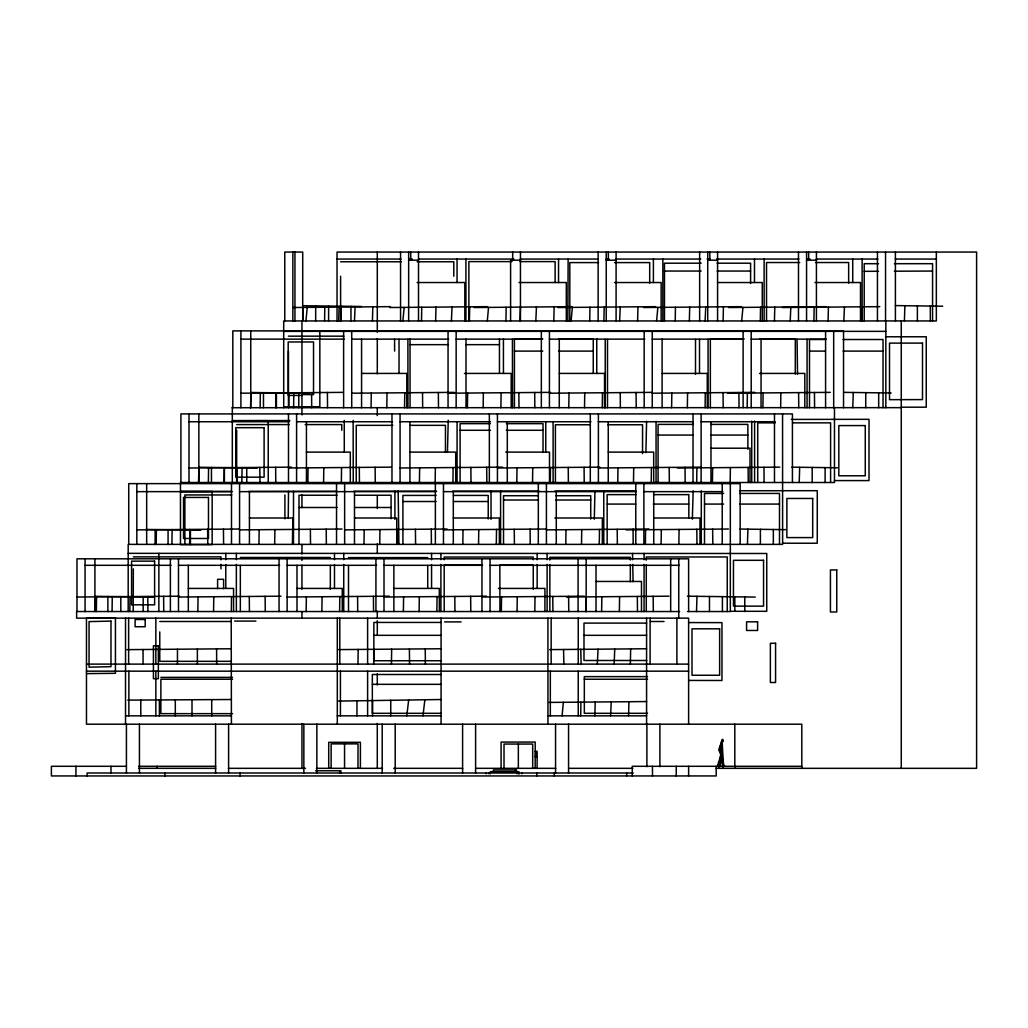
<?xml version="1.0" encoding="UTF-8"?>
<svg xmlns="http://www.w3.org/2000/svg" width="1028" height="1028" viewBox="0 0 1028 1028"><rect width="100%" height="100%" fill="white"/><g stroke="black" fill="none" stroke-linecap="round" stroke-linejoin="round"><path stroke-width="1.5" d="M293.468 544.377L293.52 491.333M644.068 611.544L644.081 564.449M644.081 559.746L644.081 553.462M722.209 743.218L723.391 763.11M372.509 715.835L372.56 700.569M390.717 715.835L390.769 700.286M567.867 320.942L568.137 259.056M288.238 517.868L288.508 491.345M96.336 611.544L96.555 596.87M112.065 611.544L112.283 596.741M129.824 611.544L130.042 596.6M156.179 544.377L156.397 529.716M171.907 544.377L172.126 529.587M189.653 544.377L189.884 529.433M197.839 611.544L198.057 596.87M208.363 482.505L208.581 467.83M213.567 611.544L213.785 596.741M224.104 482.505L224.31 467.701M231.326 611.544L231.544 596.6M241.85 482.505L242.068 467.56M260.123 407.718L260.341 393.043M258.94 544.377L259.159 529.716M275.851 407.718L276.069 392.914M274.669 544.377L274.887 529.587M293.597 407.718L293.828 392.773M292.415 544.377L292.633 529.433M306.138 611.544L306.357 596.87M307.86 482.505L308.066 467.83M323.589 482.505L323.807 467.701M321.867 611.544L322.085 596.741M341.335 482.505L341.553 467.56M339.613 611.544L339.831 596.6M357.962 664.114L358.181 649.439M363.989 544.377L364.208 529.716M371.069 407.718L371.288 393.043M373.704 664.114L373.922 649.31M379.73 544.377L379.949 529.587M386.811 407.718L387.029 392.914M391.45 664.114L391.668 649.169M397.476 544.377L397.695 529.433M404.557 407.718L404.775 392.773M403.374 611.544L403.593 596.87M419.424 482.505L419.642 467.83M419.103 611.544L419.321 596.741M435.152 482.505L435.371 467.701M436.849 611.544L437.067 596.6M452.911 482.505L453.13 467.56M462.818 544.377L463.037 529.716M467.419 407.718L467.637 393.043M478.547 544.377L478.765 529.587M483.147 407.718L483.366 392.914M496.306 544.377L496.524 529.433M500.893 407.718L501.111 392.773M501.33 611.544L501.548 596.87M516.801 482.505L517.02 467.83M517.058 611.544L517.277 596.741M532.53 482.505L532.748 467.701M534.804 611.544L535.023 596.6M550.276 482.505L550.494 467.56M565.773 544.377L565.991 529.716M568.792 407.718L569.011 393.043M581.514 544.377L581.732 529.587M584.521 407.718L584.739 392.914M585.896 611.544L586.101 596.87M599.26 544.377L599.478 529.433M602.267 407.718L602.485 392.773M601.624 611.544L601.843 596.741M617.764 482.505L617.969 467.83M619.37 611.544L619.588 596.6M633.492 482.505L633.711 467.701M645.378 544.377L645.584 529.716M651.238 482.505L651.456 467.56M661.107 544.377L661.325 529.587M671.618 407.718L671.837 393.043M678.853 544.377L679.071 529.433M687.346 407.718L687.565 392.914M696.676 482.505L696.894 467.83M705.092 407.718L705.311 392.773M712.417 482.505L712.635 467.701M730.163 482.505L730.381 467.56M747.176 407.718L747.395 393.043M762.904 407.718L763.123 392.914M780.65 407.718L780.869 392.773M324.591 320.942L324.797 307.243M421.519 320.942L421.737 307.243M505.93 320.942L506.149 307.243M580.717 715.835L580.923 702.137M589.738 320.942L589.956 307.243M675.229 320.942L675.447 307.243M760.322 320.942L760.527 307.243M813.932 320.942L814.15 307.243M630.37 664.114L630.652 648.899M372.47 320.942L372.779 306.819M469.398 320.942L469.719 306.819M553.809 320.942L554.131 306.819M594.3 519.23L594.942 490.934M628.596 715.835L628.905 701.713M637.617 320.942L637.938 306.819M645.905 452.693L646.586 421.313M723.108 320.942L723.429 306.819M722.645 741.265C724.277 738.901 720.41 737.718 722.298 743.45L721.309 742.177L720.255 747.382M861.811 320.942L862.132 306.819M447.45 452.14L448.234 420.182M722.594 766.682L724.522 765.693L722.697 767.222L721.425 757.263M338.713 320.942L339.073 307.115M435.641 320.942L436 307.115M520.052 320.942L520.412 307.115M603.86 320.942L604.22 307.115M594.839 715.835L595.199 702.008M689.351 320.942L689.711 307.115M774.444 320.942L774.791 307.115M828.067 320.942L828.414 307.115M198.494 482.505L198.969 467.277L257.244 468.048M250.511 407.718L250.986 392.49L309.248 393.261M692.332 519.166L693.193 490.806M696.509 611.544L696.984 596.317M747.433 544.377L747.909 529.15M799.219 482.505L799.681 467.277M852.777 407.718L853.253 392.49M904.409 320.942L904.871 305.714M614.166 664.114L614.718 649.041M354.48 320.942L355.11 306.974M451.408 320.942L452.037 306.974M535.819 320.942L536.449 306.974M619.627 320.942L620.257 306.974M610.606 715.835L611.236 701.867M705.118 320.942L705.748 306.974M790.211 320.942L790.828 306.974M843.821 320.942L844.451 306.974M597.319 664.114L598.052 649.195M719.086 749.926C720.615 757.623 721.63 746.803 720.885 744.028M721.309 742.177L721.617 741.484M722.17 752.47L721.54 751.828L718.675 765.809M305.971 320.942L307.205 307.398M402.899 320.942L404.132 307.398M487.311 320.942L488.544 307.398M571.118 320.942L572.352 307.398M562.098 715.835L563.331 702.291M656.609 320.942L657.843 307.398M741.702 320.942L742.936 307.398M722.209 752.83C720.217 756.441 721.399 766.181 718.88 767.094C715.938 763.483 722.119 757.777 720.345 753.216M722.286 744.619L722.119 752.123M721.695 749.335L722.016 744.76M406.792 715.835L408.669 700.017M422.971 715.835L424.872 699.76M722.234 744.182L721.605 748.59M723.031 740.443L722.376 742.499M720.165 747.253L720.397 745.66M720.05 747.112L720.461 744.747M721.849 755.297L723.416 766.156L724.085 765.757M721.939 750.183L721.258 751.147M720.911 749.695C718.778 753.832 718.354 744.593 720.795 747.96M722.645 740.944L721.643 741.149M719.459 766.04L718.122 764.922M721.54 751.828L720.795 752.123M721.502 751.417L721.014 750.119M338.52 701.096L441.076 699.515M86.468 673.623L115.432 673.314L115.432 617.841L86.468 618.149L86.468 724.2L801.801 724.2L801.801 768.327M292.864 307.526L390.46 306.652M389.792 307.526L487.388 306.652M474.204 307.526L571.799 306.652M558.011 307.526L655.607 306.652M643.502 307.526L741.098 306.652M728.595 307.526L826.191 306.652M782.205 307.526L879.801 306.652M240.77 393.21L343.236 392.362M351.717 393.21L454.183 392.362M448.054 393.21L550.52 392.362M549.427 393.21L651.893 392.362M652.253 393.21L754.719 392.362M727.811 393.21L830.277 392.362M189.011 467.997L291.477 467.149M288.495 467.997L390.961 467.149M400.072 467.997L502.538 467.149M497.436 467.997L599.902 467.149M598.399 467.997L700.865 467.149M677.323 467.997L779.789 467.149M136.827 529.87L239.293 529.022M239.575 529.87L342.041 529.022M344.637 529.87L447.103 529.022M443.466 529.87L545.932 529.022M546.421 529.87L648.886 529.022M626.013 529.87L728.479 529.022M76.984 597.037L179.45 596.189M178.487 597.037L280.952 596.189M286.773 597.037L389.239 596.189M384.009 597.037L486.475 596.189M481.965 597.037L584.431 596.189M566.531 597.037L668.997 596.189M126.919 649.657L231.21 648.758M338.61 649.606L441.076 648.758M549.646 649.619L646.586 648.758M548.991 702.42L646.586 701.559M127.78 700.119L231.416 699.515M864.214 271.341L878.516 271.276M894.411 271.212L932.563 271.045M289.883 420.542L232.315 420.67L268.231 420.67L268.231 482.954L232.315 482.672L232.315 407.718M791.342 419.424L869.007 419.321L869.007 480.59L834.466 480.59M231.313 491.423L180.465 491.487L212.166 491.487L212.166 544.634L180.465 544.634L180.465 482.505L834.466 482.505L834.466 407.718M248.789 491.397L336.284 491.281M353.709 491.255L436.592 491.153M452.603 491.127L538.968 491.011M554.966 490.986L635.702 490.883M739.556 490.741L817.26 490.69L817.26 543.221L782.616 543.221M337.03 259.056L401.048 259.056M409.041 259.056L412.241 259.056M418.653 259.056L513.833 259.056M520.219 259.056L598.129 259.056M606.032 259.056L609.18 259.056M615.502 259.056L700.775 259.056M707.097 259.056L710.258 259.056M716.567 259.056L798.936 259.056M806.839 259.056L810.013 259.056M816.335 259.056L877.912 259.056M895.285 259.056L936.341 259.056M408.656 260.187L418.512 260.187M520.451 260.187L510.595 260.187L510.595 320.942M606.237 260.187L616.093 260.187M707.727 260.187L717.583 260.187M806.569 260.187L816.425 260.187M340.602 261.767L401.19 261.767M417.124 261.767L453.798 261.767L453.798 276.249M511.995 261.6L468.871 261.6L468.871 320.942M519.988 261.6L555.12 261.6L555.12 282.456M598.579 262.59L569.82 262.59L569.82 320.942M614.551 262.59L649.696 262.59L649.696 283.086M799.694 262.526L766.528 262.526L766.528 320.942M815.487 262.526L848.653 262.526L848.653 283.06M701.16 263.194L664.473 263.194L664.473 320.942M717.107 263.194L750.594 263.194L750.594 283.522M878.516 263.695L864.214 263.695L864.214 320.942M894.411 263.695L932.563 263.695L932.563 320.942M664.473 271.045L701.16 271.045M717.107 271.045L750.594 271.045M417.124 282.533L464.823 282.533L464.823 320.942M519.011 282.533L566.312 282.533L566.312 320.942M614.538 282.533L661.158 282.533L661.158 320.942M717.583 282.533L762.262 282.533L762.262 320.942M814.947 282.533L860.487 282.533L860.487 320.942M283.702 331.35L885.84 331.35M288.457 336.169L343.917 336.169M885.84 336.773L926.241 336.773L926.241 407.191L901.26 407.191M542.797 338.829L514.424 338.829L514.424 407.718M558.564 338.829L593.246 338.829L593.246 373.125M744.002 338.842L710.348 338.842L710.348 407.718M760.039 338.842L795.299 338.842L795.299 374.076M240.912 339.137L344.29 339.137M351.717 339.137L448.722 339.137M456.149 339.137L542.013 339.137M549.427 339.137L644.839 339.137M652.253 339.137L743.694 339.137M751.211 339.137L826.229 339.137M825.484 339.51L809.499 339.51L809.499 407.718M843.076 339.51L883.039 339.51L883.039 407.718M410.043 344.663L448.362 344.663M465.928 344.663L499.454 344.663M514.424 351.101L542.797 351.101M558.564 351.101L593.246 351.101M809.499 351.101L825.484 351.101M843.076 351.101L883.039 351.101M361.573 373.421L406.792 373.421L406.792 407.718M464.463 373.421L511.199 373.421L511.199 407.718M559.283 373.421L604.515 373.421L604.515 407.718M662.109 373.421L707.264 373.421L707.264 407.718M759.538 373.421L804.808 373.421L804.808 407.718M301.949 394.572L313.527 394.572L313.527 341.977L288.187 341.977L288.187 395.42L301.949 395.42M301.949 406.741L319.837 406.741L319.837 331.35M283.702 406.921L301.949 406.921M232.058 407.718L901.26 407.653M189.011 421.737L289.164 421.737M296.591 421.737L392.58 421.737M400.072 421.737L490.536 421.737M497.436 421.737L590.92 421.737M598.399 421.737L693.026 421.737M701.122 421.737L775.048 421.737M775.138 422.855L757.713 422.855L757.713 482.505M792.575 422.855L830.598 422.855L830.598 482.505M490.395 423.652L460.094 423.652L460.094 482.505M506.341 423.652L543.028 423.652L543.028 452.436M693.36 424.397L658.087 424.397L658.087 482.505M710.99 424.397L747.857 424.397L747.857 449.3M236.671 424.577L289.228 424.577M305.162 424.577L341.784 424.577L341.784 430.282M590.252 424.77L555.403 424.77L555.403 482.505M607.689 424.77L642.551 424.77L642.551 453.631M392.876 425.335L356.241 425.335L356.241 482.505M410.403 425.335L445.458 425.335L445.458 452.333M460.094 430.282L490.395 430.282M506.341 430.282L543.028 430.282M658.087 435.062L693.36 435.062M710.99 435.062L747.857 435.062M710.978 448.208L750.003 448.208L750.003 482.505M306.434 452.114L350.304 452.114L350.304 482.505M409.915 452.114L455.712 452.114L455.712 482.505M505.776 452.114L549.505 452.114L549.505 482.505M608.255 452.114L653.692 452.114L653.692 482.505M136.827 491.641L232.161 491.641M239.575 491.641L435.962 491.641M443.466 491.641L636.345 491.641M643.875 491.641L722.774 491.641M723.648 493.44L704.501 493.44L704.501 544.377M739.607 493.44L779.494 493.44L779.494 544.377M635.985 494.635L607.162 494.635L607.162 544.377M653.602 494.635L688.824 494.635L688.824 518.035M231.763 494.956L184.886 494.956L184.886 544.377M337.094 495.239L298.994 495.239L298.994 544.377M354.557 495.239L391.077 495.239L391.077 518.729M436.09 495.419L402.912 495.419L402.912 544.377M453.464 495.419L488.223 495.419L488.223 518.973M538.415 495.714L503.527 495.714L503.527 544.377M555.852 495.714L590.74 495.714L590.74 519.024M503.527 500.006L538.415 500.006M555.852 500.006L590.74 500.006M402.912 501.51L436.09 501.51M453.464 501.51L488.223 501.51M607.162 504.08L635.754 504.08M653.23 504.08L688.824 504.08M704.501 504.08L723.648 504.08M739.607 504.08L779.494 504.08M298.994 507.498L337.094 507.498M354.557 507.498L391.077 507.498M249.431 518.009L292.929 518.009L292.929 544.377M354.493 518.009L396.744 518.009L396.744 544.377M453.309 518.009L499.351 518.009L499.351 544.377M554.863 518.009L602.357 518.009L602.357 544.377M653.731 518.009L699.991 518.009L699.991 544.377M128.192 553.347L766.747 553.488L766.747 611.3L730.33 611.3M133.332 556.868L220.956 556.868L220.956 559.862M240.334 557.484L330.335 557.484M348.505 557.6L427.725 557.6M482.35 565.207L444.186 565.207L444.186 611.544M85.067 565.31L171.046 565.31M178.487 565.31L279.616 565.31M287.133 565.31L376.556 565.31M384.009 565.31L482.633 565.31M490.06 565.31L679.392 565.31M596.022 581.462L641.485 581.462L641.485 611.544M188.33 588.427L233.562 588.427L233.562 611.544M296.989 588.427L342.26 588.427L342.26 611.544M393.865 588.427L439.329 588.427L439.329 611.544M498.349 588.427L544.917 588.427L544.917 611.544M679.611 611.544L76.625 611.544L76.625 618.149L688.619 618.149L688.619 724.2M687.552 611.544L730.33 611.544L730.33 483.623M234.615 621.079L255.933 621.079M159.777 621.49L231.184 621.49M650.467 621.503L664.062 621.503M444.636 621.901L461.109 621.901M440.794 622.428L373.858 622.428L373.858 660.734L440.794 660.734M646.612 623.096L583.994 623.096L583.994 660.49L646.612 660.49M373.858 635.33L440.794 635.33M583.994 635.33L646.612 635.33M231.184 661.325L159.777 661.325L159.777 631.912M86.468 664.114L688.619 664.114M86.468 671.168L688.619 671.168M440.935 674.496L372.342 674.496L372.342 713.303L440.935 713.303M647.55 676.63L584.328 676.63L584.328 713.303L647.55 713.303M160.869 677.375L232.559 677.375M232.559 679.225L160.869 679.225L160.869 713.65L232.559 713.65M584.328 679.225L647.55 679.225M372.342 684.327L440.935 684.327M125.532 715.835L231.416 715.835M337.3 715.835L441.076 715.835M547.937 715.835L646.663 715.835M535.177 751.352L537.117 751.352L537.117 768.327M535.177 756.942L537.117 756.942M126.47 766.297L51.4 766.297L51.4 775.947L716.195 775.947L716.195 766.297M138.574 766.297L215.713 766.297M801.801 766.297L632.271 766.297L632.271 775.947M138.574 768.327L215.713 768.327M228.434 768.327L305.47 768.327M316.38 768.327L382.493 768.327M393.724 768.327L462.728 768.327M475.566 768.327L555.801 768.327M568.638 768.327L632.824 768.327M716.195 768.327L976.6 768.327L976.6 252.053L337.03 252.053L337.03 320.942M315.647 770.769L340.885 770.769L340.885 772.902M633.299 773.005L87.097 773.005L87.097 775.947M688.619 622.57L721.977 622.634L721.977 680.485L688.619 680.433M895.388 305.586L942.727 306.216M361.445 306.485L303.17 305.714L302.707 320.942L302.72 252.053L284.769 252.053L284.769 320.942M843.757 392.362L891.096 392.992M791.778 467.175L837.537 467.779M739.993 529.047L785.752 529.651M145.745 529.446L200.897 530.178M687.488 596.189L755.259 597.088M153.66 597.088L95.386 596.317L94.91 611.544L94.923 558.808M719.497 766.31L718.045 765.14M722.581 766.04L723.314 766.156M721.412 751.185L721.682 751.905M723.044 761.761L723.982 765.513M580.781 649.349L581.128 664.114M563.55 649.49L563.897 664.114M632.516 553.462L632.644 559.733M632.734 564.449L633.094 581.719M797.06 339.304L797.561 374.308M398.17 491.204L398.903 544.377M814.446 392.49L814.6 407.718M798.615 392.619L798.756 407.718M763.958 467.277L764.1 482.505M748.114 467.406L748.268 482.505M738.888 392.49L739.042 407.718M723.057 392.619L723.198 407.718M712.648 529.163L712.802 544.377M696.817 529.291L696.958 544.377M685.034 467.277L685.175 482.505M669.202 467.406L669.344 482.505M653.165 596.317L653.32 611.544M636.062 392.49L636.216 407.718M637.334 596.458L637.476 611.544M633.055 529.163L633.197 544.377M620.231 392.619L620.372 407.718M617.211 529.291L617.365 544.377M584.071 467.277L584.225 482.505M568.24 467.406L568.381 482.505M568.6 596.317L568.754 611.544M552.768 596.458L552.91 611.544M534.688 392.49L534.843 407.718M530.088 529.163L530.242 544.377M518.857 392.619L518.999 407.718M514.257 529.291L514.411 544.377M486.694 467.277L486.848 482.505M470.863 467.406L471.017 482.505M470.644 596.317L470.798 611.544M454.813 596.458L454.954 611.544M438.352 392.49L438.493 407.718M431.272 529.163L431.413 544.377M425.245 648.886L425.386 664.114M422.521 392.619L422.662 407.718M415.428 529.291L415.582 544.377M409.401 649.015L409.555 664.114M375.13 467.277L375.271 482.505M373.408 596.317L373.562 611.544M359.299 467.406L359.44 482.505M357.577 596.458L357.718 611.544M327.392 392.49L327.546 407.718M326.21 529.163L326.364 544.377M311.561 392.619L311.715 407.718M310.379 529.291L310.52 544.377M275.645 467.277L275.787 482.505M265.108 596.317L265.263 611.544M259.801 467.406L259.955 482.505M249.277 596.458L249.431 611.544M223.449 529.163L223.603 544.377M207.617 529.291L207.772 544.377M163.606 596.317L163.76 611.544M147.775 596.458L147.929 611.544M216.6 648.886L216.664 664.114M708.061 339.304L708.125 407.718M512.419 339.304L512.535 407.718M491.024 491.076L491.05 519.294M407.898 339.304L407.949 407.718M353.144 420.401L353.246 482.505M344.251 420.413L344.29 452.256M936.341 252.053L936.341 320.942L283.702 320.942L283.702 407.718M930.314 306.048L930.314 320.942M917.374 305.881L917.374 320.942M901.26 320.942L901.26 768.327M895.401 252.053L895.401 320.942M885.84 320.942L885.84 407.718M885.545 252.053L885.545 320.942M878.683 392.824L878.683 407.718M877.449 252.053L877.449 320.942M865.743 392.657L865.743 407.718M862.119 259.056L862.119 320.942M852.726 259.056L852.726 282.533M843.538 407.718L843.538 330.9L232.816 330.9L232.816 407.718M833.682 330.9L833.682 407.718M825.587 330.9L825.587 407.718M825.124 467.611L825.124 482.505M816.425 252.053L816.425 320.942M812.184 467.444L812.184 482.505M808.65 252.053L808.65 260.187M807.07 339.304L807.07 407.718M806.569 252.053L806.569 320.942M798.486 252.053L798.486 320.942M792.421 482.505L792.421 413.911L180.915 413.911L180.915 482.505M782.565 413.911L782.616 544.377L128.192 544.377L128.192 611.544M774.482 413.911L774.482 482.505M773.339 529.497L773.339 544.377M764.125 259.056L764.125 320.942M761.054 339.137L761.054 407.718M760.399 529.317L760.399 544.377M754.488 259.056L754.488 282.533M754.603 421.082L754.603 482.505M751.738 421.082L751.738 482.505M751.211 330.9L751.211 407.718M744.76 596.947L744.76 611.544M743.115 330.9L743.115 407.718M740.173 544.377L740.173 483.623L128.731 483.623L128.731 544.377M734.827 596.818L734.827 611.3M734.814 724.2L734.814 768.327M727.233 611.544L727.233 556.97L646.278 556.97L646.278 560.183M722.414 596.651L722.414 611.544M722.234 483.623L722.234 544.377M717.583 252.053L717.583 320.942M710.978 421.737L710.978 482.505M709.808 252.053L709.808 260.187M709.474 596.484L709.474 611.544M707.727 252.053L707.727 320.942M701.122 413.911L701.122 482.505M701.289 490.793L701.289 544.377M699.644 252.053L699.644 320.942M699.503 339.381L699.503 373.421M695.506 339.433L695.506 374.372M693.026 413.911L693.026 482.505M688.619 611.544L688.619 558.808L76.984 558.808L76.984 611.544M688.619 766.297L688.619 775.947M678.763 558.808L678.763 618.149M676.899 618.149L676.899 664.114M676.244 766.297L676.244 775.947M670.68 558.808L670.68 611.544M662.854 259.056L662.854 320.942M662.109 339.137L662.109 407.718M659.899 724.2L659.899 766.708M656.057 421.287L656.057 482.505M653.731 491.641L653.731 544.377M653.397 259.056L653.397 282.533M652.472 766.297L652.472 775.947M652.253 330.9L652.253 407.718M650.107 618.149L650.107 664.114M646.895 724.2L646.895 766.708M646.586 618.149L646.586 724.2M646.278 564.989L646.278 611.544M644.17 330.9L644.17 407.718M643.875 483.623L643.875 544.377M635.779 483.623L635.779 544.377M630.318 560.08L630.318 557.304L549.839 557.304L549.839 560.08M630.318 564.603L630.318 581.809M626.682 773.005L626.682 775.947M616.093 252.053L616.093 320.942M608.319 252.053L608.319 260.187M608.255 421.737L608.255 482.505M607.497 339.433L607.497 407.718M606.237 252.053L606.237 320.942M605.222 339.304L605.222 407.718M603.77 490.921L603.77 544.377M598.399 413.911L598.399 482.505M598.142 252.053L598.142 320.942M596.754 338.829L596.754 373.421M596.022 565.31L596.022 611.544M590.303 413.911L590.303 482.505M586.166 558.808L586.166 611.544M578.237 618.149L578.237 664.114M578.237 671.168L578.237 715.835M578.083 558.808L578.083 611.544M568.561 724.2L568.561 773.005M559.283 339.137L559.283 407.718M558.538 259.056L558.538 282.533M556.276 491.641L556.276 544.377M555.557 724.2L555.557 773.005M554.298 773.005L554.298 775.947M553.103 421.557L553.103 482.505M551.162 618.149L551.162 664.114M550.327 671.168L550.327 715.835M549.839 564.603L549.839 611.544M549.427 330.9L549.427 407.718M547.937 618.149L547.937 724.2M547.114 553.437L547.114 559.72M547.114 564.436L547.114 611.544M546.421 483.623L546.421 544.377M545.752 421.57L545.752 452.037M541.345 330.9L541.345 407.718M538.325 483.623L538.325 544.377M537.156 553.437L537.156 559.797M537.156 564.578L537.156 588.427M536.732 773.005L536.732 775.947M535.999 751.352L535.999 756.942M535.588 751.352L535.588 756.942M535.177 768.327L535.215 742.075L501.086 742.075L501.086 768.327M533.249 559.785L533.249 557.06L444.186 557.06L444.186 559.785M533.249 589.173L533.249 565.207L499.852 565.207L499.916 611.544M532.684 768.327L532.684 744.054L504.016 744.054L504.016 768.327M521.813 773.005L521.813 773.814M520.451 252.053L520.451 320.942M519.024 773.005L519.024 773.814M518.832 773.814L518.832 771.681L490.292 771.681L490.292 773.814M518.343 744.054L518.343 768.327M517.071 771.681L517.071 773.814M516.454 771.681L516.454 769.959L493.401 769.959L493.401 771.681M515.593 769.959L515.593 771.681M512.676 252.053L512.676 260.187M507.292 421.737L507.292 482.505M503.424 339.06L503.424 373.421M500.585 491.063L500.585 544.377M499.454 338.932L499.454 373.036M497.436 413.911L497.436 482.505M490.06 558.808L490.06 611.544M489.354 413.911L489.354 482.505M488.994 773.005L488.994 773.814M486.205 773.005L486.205 773.814M481.965 558.808L481.965 611.544M475.604 724.2L475.604 773.005M466.005 339.137L466.005 407.718M465.928 259.056L465.928 320.942M462.6 724.2L462.6 773.005M457.049 259.056L457.049 282.533M457.074 421.763L457.074 482.505M456.149 330.9L456.149 407.718M453.309 491.641L453.309 544.377M448.054 330.9L448.054 407.718M443.466 483.623L443.466 544.377M440.909 553.411L440.909 559.695M440.909 564.411L440.909 611.544M441.076 618.149L441.076 724.2M435.371 483.623L435.371 544.377M431.567 553.411L431.567 559.785M431.567 564.552L431.567 588.427M427.725 565.541L427.725 587.746M418.512 252.053L418.512 320.942M410.737 252.053L410.737 260.187M410.043 338.932L410.043 407.718M409.915 421.737L409.915 482.505M408.656 252.053L408.656 320.942M400.56 252.053L400.56 320.942M400.072 413.911L400.072 482.505M399.018 339.279L399.018 373.421M395.202 724.2L395.202 773.005M394.906 491.204L394.906 519.358M394.611 339.15L394.611 351.101M393.865 565.31L393.865 611.544M391.976 413.911L391.976 482.505M384.009 558.808L384.009 611.544M382.198 724.2L382.198 773.005M377.289 252.053L377.289 332.224M377.289 338.636L377.289 373.909M377.289 407.576L377.289 415.595M377.289 495.766L377.289 508.59M377.289 543.863L377.289 553.475M377.289 611.197L377.289 617.61M377.289 620.822L377.289 635.253M377.289 673.725L377.289 684.956M377.289 723.429L377.289 768.327M375.927 558.808L375.927 611.544M367.613 618.149L367.613 664.114M367.613 671.168L367.613 715.835M361.573 339.137L361.573 407.718M360.404 768.327L360.404 742.319L328.716 742.319L328.716 768.327M358.001 768.327L358.001 743.874L331.132 743.874L331.132 768.327M356.96 700.813L356.96 715.835M354.493 491.641L354.493 544.377M351.717 330.9L351.717 407.718M350.959 306.357L350.959 320.942M348.505 565.541L348.505 611.544M344.637 483.623L344.637 544.377M344.56 743.874L344.56 768.327M343.737 553.398L343.737 559.682M343.737 564.398L343.737 611.544M343.622 330.9L343.622 407.718M341.026 306.216L341.026 320.697M340.602 276.249L340.602 320.942M340.422 671.168L340.422 715.835M339.805 618.149L339.805 664.114M339.651 770.769L339.651 772.902M337.3 618.149L337.3 724.2M336.541 483.623L336.541 544.377M334.486 553.398L334.486 559.759M334.486 564.539L334.486 588.427M330.335 565.439L330.335 589.288M328.613 306.048L328.613 320.942M316.855 724.2L316.855 773.005M315.673 305.881L315.673 320.942M306.434 421.737L306.434 482.505M303.851 724.2L303.851 773.005M301.949 320.942L301.949 414.914M301.949 494.879L301.949 507.665M301.949 544.442L301.949 554.041M301.949 557.24L301.949 560.44M301.949 565.233L301.949 589.224M301.949 611.609L301.949 618.008M301.949 723.545L301.949 768.327M298.762 393.12L298.762 407.718M296.989 565.31L296.989 611.544M296.591 413.911L296.591 482.505M294.946 252.053L294.946 320.942M292.864 252.053L292.864 320.942M288.829 392.992L288.829 407.474M288.457 351.101L288.457 407.718M288.495 413.911L288.495 482.505M287.133 558.808L287.133 611.544M284.91 494.956L284.91 518.87M279.051 558.808L279.051 611.544M276.416 392.824L276.416 407.718M263.476 392.657L263.476 407.718M250.755 330.9L250.755 407.718M249.431 491.641L249.431 544.377M246.759 467.907L246.759 482.505M240.912 330.9L240.912 407.718M240.334 565.439L240.334 611.544M240.064 773.005L240.064 775.947M239.575 483.623L239.575 544.377M236.813 467.779L236.813 482.248M236.671 430.282L236.671 482.505M236.363 553.372L236.363 559.656M236.363 564.372L236.363 611.544M231.493 483.623L231.493 544.377M231.416 724.2L231.21 618.149M228.601 724.2L228.601 773.005M225.787 553.372L225.787 559.746M225.787 564.526L225.787 588.427M224.4 467.611L224.4 482.505M223.603 588.62L223.603 579.304L217.602 579.304L217.602 588.62M220.956 564.346L220.956 568.844M215.597 724.2L215.597 773.005M211.717 699.631L211.717 715.835M211.46 467.444L211.46 482.505M198.854 413.911L198.854 482.505M197.376 649.053L197.376 664.114M192.005 699.747L192.005 715.835M190.411 530.037L190.411 544.634M189.011 413.911L189.011 482.505M188.33 565.31L188.33 611.544M178.487 558.808L178.487 611.544M177.458 649.221L177.458 664.114M175.3 699.837L175.3 715.835M170.391 558.808L170.391 611.544M168.065 529.741L168.065 544.634M164.891 773.005L164.891 775.947M159.379 699.927L159.379 715.835M158.865 553.347L158.865 611.544M157.194 766.297L157.194 768.327M155.845 618.149L155.845 664.114M155.845 671.168L155.845 715.835M155.125 529.574L155.125 544.634M146.67 483.623L146.67 544.377M143.175 596.947L143.175 611.544M143.059 649.516L143.059 664.114M140.785 700.042L140.785 715.835M139.435 724.2L139.435 773.005M136.827 483.623L136.827 544.377M133.332 568.844L133.229 611.544M128.86 671.168L128.86 715.835M128.628 618.149L128.628 664.114M126.431 724.2L126.431 773.005M125.532 618.149L125.532 724.2M120.816 596.651L120.816 611.544M110.998 766.297L110.998 773.005M107.876 596.484L107.876 611.544M85.067 558.808L85.067 611.544M75.931 766.297L75.931 775.947M110.973 621.105L89.05 621.593L89.05 667.159L110.973 666.684L110.973 621.105M922.501 343.108L889.516 343.108L889.516 399.674L922.501 399.596L922.501 343.108M865.268 425.579L838.822 425.579L838.822 475.784L865.268 475.784L865.268 425.579M264.106 427.687L235.772 427.687L235.772 477.172L264.106 477.172L264.106 427.687M208.478 497.436L183.524 497.436L183.524 538.479L208.478 538.479L208.478 497.436M812.698 498.464L786.883 498.464L786.883 537.593L812.698 537.593L812.698 498.464M763.56 560.299L733.465 560.299L733.465 606.135L763.56 606.135L763.56 560.299M154.611 561.147L131.584 561.147L131.584 604.837L154.611 604.837L154.611 561.147M836.753 569.936L830.431 569.936L830.431 611.994L836.753 611.994L836.753 569.936M145.179 619.511L135.105 619.511L135.105 626.733L145.179 626.733L145.179 619.511M757.61 621.824L746.585 621.824L746.585 630.46L757.61 630.46L757.61 621.824M719.639 628.815L691.998 628.815L691.998 675.255L719.639 675.255L719.639 628.815M775.575 643.284L770.383 643.284L770.383 682.502L775.575 682.502L775.575 643.284M158.351 645.777L153.429 645.777L153.429 678.698L158.351 678.698L158.351 645.777"/></g></svg>
